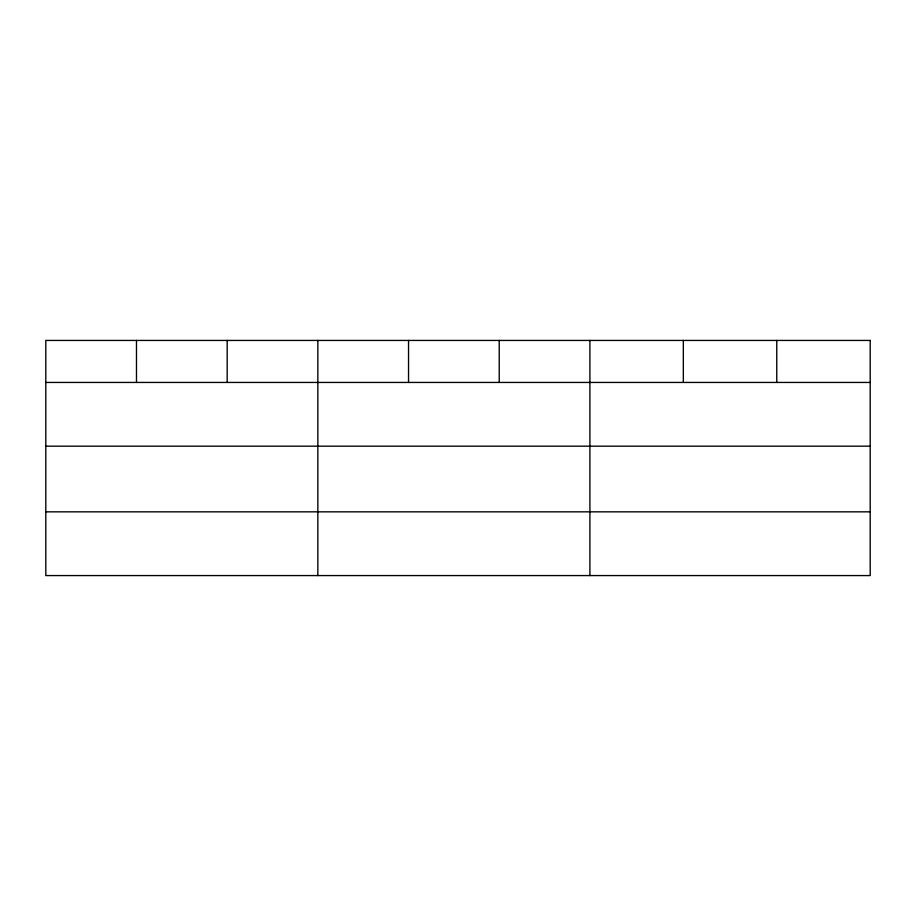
<?xml version="1.0" encoding="UTF-8"?>
<svg xmlns="http://www.w3.org/2000/svg" width="916" height="916" viewBox="0 0 916 916"><rect width="100%" height="100%" fill="white"/><g stroke="black" fill="none" stroke-linecap="round" stroke-linejoin="round"><path stroke-width="1.37" d="M45.8 382.441L870.2 382.441M45.8 446.172L870.2 446.172M45.8 511.838L870.2 511.838M776.768 340.431L776.768 382.441M683.336 340.431L683.336 382.441M589.904 340.431L589.904 575.569M499.22 340.431L499.22 382.441M408.536 340.431L408.536 382.441M317.852 340.431L317.852 575.569M227.168 340.431L227.168 382.441M136.484 340.431L136.484 382.441M870.2 340.431L45.8 340.431L45.8 575.569L870.2 575.569L870.2 340.431"/></g></svg>
